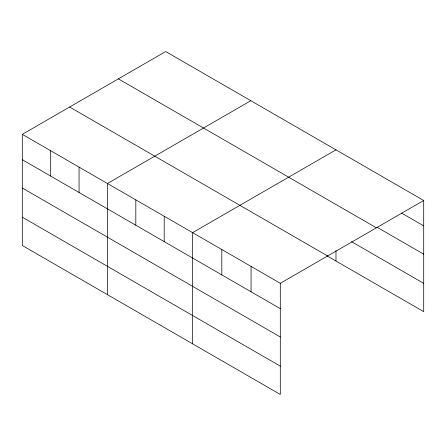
<?xml version="1.0" encoding="UTF-8"?>
<svg xmlns="http://www.w3.org/2000/svg" width="446" height="446" viewBox="0 0 446 446"><rect width="100%" height="100%" fill="white"/><g stroke="black" fill="none" stroke-linecap="round" stroke-linejoin="round"><path stroke-width="0.67" d="M327.113 255.898L423.7 311.659L423.7 200.499L165.7 51.546L22.3 134.341L22.3 245.501L280.3 394.454L280.3 283.294L22.3 134.341M250.842 100.701L107.441 183.496L107.441 294.655M335.983 149.856L192.577 232.65L192.577 343.81M280.3 283.294L423.7 200.499M401.623 213.116L423.7 225.866M377.154 227.304L423.7 254.175M118.38 78.87L376.379 227.822M351.498 241.66L423.7 283.349M69.621 107.018L327.62 255.971M22.3 159.701L280.3 308.66M22.3 188.017L280.3 336.97M22.3 217.185L280.3 366.144M335.983 250.658L335.983 261.016M251.059 266.413L251.059 291.773M221.818 249.531L221.818 274.892M164.2 216.265L164.2 241.626M135.818 199.88L135.818 225.241M79.059 167.111L79.059 192.471M50.682 150.726L50.682 176.086"/></g></svg>
